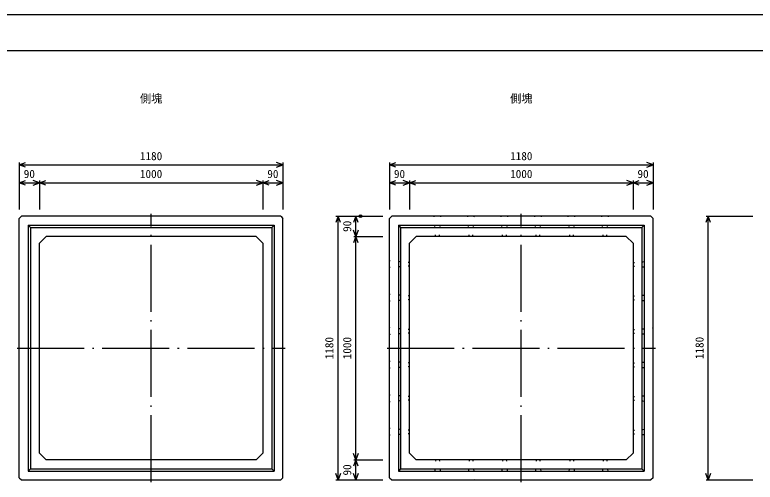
# Model space of a CAD drawing. Units: millimetres, scale not verified. Extents: x 12 to 21012, y 0 to 14850.
# Drawn here: x 11753 to 15066, y 5331 to 7423 of the extents above; entities that cross this region are included whole.
import ezdxf
from ezdxf.enums import TextEntityAlignment as Align

# ---------------------------------------------------------------- set-up
doc = ezdxf.new("R2010")
doc.units = ezdxf.units.MM
doc.header["$LTSCALE"] = 25
doc.header["$PDMODE"] = 32
doc.header["$PDSIZE"] = 12.5
doc.linetypes.add('DOTTED', pattern=[1.75, 0.25, -1.5])
doc.linetypes.add('LONG_DASHED_DOTTED', pattern=[15.25, 12, -1.5, 0.25, -1.5])
for name, color, linetype, lineweight in [('CENTER', 7, 'LONG_DASHED_DOTTED', 25), ('DIM', 7, 'Continuous', 25), ('OUTLINE', 3, 'Continuous', 25), ('OUTLINE2', 4, 'DOTTED', 25), ('TXT', 7, 'Continuous', 25)]:
    doc.layers.add(name, color=color, linetype=linetype, lineweight=lineweight)
doc.styles.add('ＭＳ ゴシック', font='')
doc.styles.get('ＭＳ ゴシック').set_extended_font_data('MS Gothic')

msp = doc.modelspace()

# ---------------------------------------------------------------- linework, layer by layer
at = {"layer": 'CENTER'}
for p, q in [((12362.59, 5331.14), (12362.59, 6532.64)), ((14019.33, 5331.14), (14019.33, 6532.64)), ((11762.59, 5931.14), (12962.59, 5931.14)), ((13419.33, 5931.14), (14619.33, 5931.14))]:
    msp.add_line(p, q, dxfattribs=at)
at = {"layer": 'DIM'}
for p, q in [((11772.59, 6751.13), (11800.78, 6761.39)), ((11772.59, 6761.13), (11772.59, 6551.13)), ((12952.59, 6751.13), (12924.4, 6761.39)), ((12952.59, 6761.13), (12952.59, 6551.13)), ((13429.33, 6751.13), (13457.52, 6761.39)), ((13429.33, 6761.13), (13429.33, 6551.13)), ((14609.33, 6751.13), (14581.14, 6761.39)), ((14609.33, 6761.13), (14609.33, 6551.13)), ((11772.59, 6751.13), (12952.59, 6751.13)), ((11800.78, 6740.87), (11772.59, 6751.13)), ((12924.4, 6740.87), (12952.59, 6751.13)), ((13429.33, 6751.13), (14609.33, 6751.13)), ((13457.52, 6740.87), (13429.33, 6751.13)), ((14581.14, 6740.87), (14609.33, 6751.13)), ((11772.59, 6671.13), (11800.78, 6681.39)), ((11772.59, 6671.13), (11862.59, 6671.13)), ((11800.78, 6660.87), (11772.59, 6671.13)), ((11862.59, 6671.13), (11834.4, 6681.39)), ((11834.4, 6660.87), (11862.59, 6671.13)), ((11862.59, 6671.13), (11890.78, 6681.39)), ((11862.59, 6681.13), (11862.59, 6551.13)), ((11862.59, 6671.13), (12862.59, 6671.13)), ((11890.78, 6660.87), (11862.59, 6671.13)), ((12862.59, 6671.13), (12834.4, 6681.39)), ((12834.4, 6660.87), (12862.59, 6671.13)), ((12862.59, 6671.13), (12890.78, 6681.39)), ((12862.59, 6681.13), (12862.59, 6551.13)), ((12862.59, 6671.13), (12952.59, 6671.13)), ((12890.78, 6660.87), (12862.59, 6671.13)), ((12952.59, 6671.13), (12924.4, 6681.39)), ((12924.4, 6660.87), (12952.59, 6671.13)), ((13429.33, 6671.13), (13457.52, 6681.39)), ((13429.33, 6671.13), (13519.33, 6671.13)), ((13457.52, 6660.87), (13429.33, 6671.13)), ((13519.33, 6671.13), (13491.14, 6681.39)), ((13491.14, 6660.87), (13519.33, 6671.13)), ((13519.33, 6671.13), (13547.52, 6681.39)), ((13519.33, 6681.13), (13519.33, 6551.13)), ((13519.33, 6671.13), (14519.33, 6671.13)), ((13547.52, 6660.87), (13519.33, 6671.13)), ((14519.33, 6671.13), (14491.14, 6681.39)), ((14491.14, 6660.87), (14519.33, 6671.13)), ((14519.33, 6671.13), (14547.52, 6681.39)), ((14519.33, 6681.13), (14519.33, 6551.13)), ((14519.33, 6671.13), (14609.33, 6671.13)), ((14547.52, 6660.87), (14519.33, 6671.13)), ((14609.33, 6671.13), (14581.14, 6681.39)), ((14581.14, 6660.87), (14609.33, 6671.13)), ((13199.32, 6521.14), (13189.06, 6492.95)), ((13189.32, 6521.14), (13399.32, 6521.14)), ((13199.32, 5341.14), (13199.32, 6521.14)), ((13209.58, 6492.95), (13199.32, 6521.14)), ((13279.32, 6521.14), (13269.06, 6492.95)), ((13279.32, 6431.14), (13279.32, 6521.14)), ((13289.58, 6492.95), (13279.32, 6521.14)), ((14856.06, 6521.89), (14845.8, 6493.7)), ((14846.06, 6521.89), (15056.06, 6521.89)), ((14856.06, 5341.89), (14856.06, 6521.89)), ((14866.32, 6493.7), (14856.06, 6521.89)), ((13279.32, 6431.14), (13269.06, 6459.33)), ((13279.32, 6431.14), (13269.06, 6402.95)), ((13269.32, 6431.14), (13399.32, 6431.14)), ((13289.58, 6459.33), (13279.32, 6431.14)), ((13279.32, 5431.14), (13279.32, 6431.14)), ((13289.58, 6402.95), (13279.32, 6431.14)), ((13279.32, 5431.14), (13269.06, 5459.33)), ((13289.58, 5459.33), (13279.32, 5431.14)), ((13279.32, 5431.14), (13269.06, 5402.95)), ((13269.32, 5431.14), (13399.32, 5431.14)), ((13279.32, 5341.14), (13279.32, 5431.14)), ((13289.58, 5402.95), (13279.32, 5431.14)), ((13199.32, 5341.14), (13189.06, 5369.33)), ((13209.58, 5369.33), (13199.32, 5341.14)), ((13279.32, 5341.14), (13269.06, 5369.33)), ((13289.58, 5369.33), (13279.32, 5341.14)), ((14856.06, 5341.89), (14845.8, 5370.08)), ((14866.32, 5370.08), (14856.06, 5341.89)), ((13189.32, 5341.14), (13399.32, 5341.14)), ((14846.06, 5341.89), (15056.06, 5341.89))]:
    msp.add_line(p, q, dxfattribs=at)
at = {"layer": 'OUTLINE'}
for p, q in [((11772.59, 6511.13), (11782.59, 6521.13)), ((11772.59, 5351.14), (11772.59, 6511.13)), ((12942.59, 6521.13), (11782.59, 6521.13)), ((12942.59, 6521.13), (12952.59, 6511.13)), ((12952.59, 5351.14), (12952.59, 6511.13)), ((13429.33, 6511.13), (13439.33, 6521.13)), ((13429.33, 5351.14), (13429.33, 6511.13)), ((14599.33, 6521.13), (13439.33, 6521.13)), ((14599.33, 6521.13), (14609.33, 6511.13)), ((14609.33, 5351.14), (14609.33, 6511.13)), ((11812.59, 6481.14), (11812.59, 5381.14)), ((11812.59, 6481.14), (12912.59, 6481.14)), ((11812.59, 6481.14), (11822.59, 6471.14)), ((11822.59, 6471.14), (11822.59, 5391.14)), ((11822.59, 6471.14), (12902.59, 6471.14)), ((12902.59, 6471.14), (12912.59, 6481.14)), ((12902.59, 6471.14), (12902.59, 5391.14)), ((12912.59, 6481.14), (12912.59, 5381.14)), ((13469.33, 6481.14), (13469.33, 5381.14)), ((13469.33, 6481.14), (14569.33, 6481.14)), ((13469.33, 6481.14), (13479.33, 6471.14)), ((13479.33, 6471.14), (13479.33, 5391.14)), ((13479.33, 6471.14), (14559.33, 6471.14)), ((14559.33, 6471.14), (14569.33, 6481.14)), ((14559.33, 6471.14), (14559.33, 5391.14)), ((14569.33, 6481.14), (14569.33, 5381.14)), ((11862.59, 6401.14), (11892.59, 6431.14)), ((12832.59, 6431.14), (11892.59, 6431.14)), ((12862.59, 6401.14), (12832.59, 6431.14)), ((13519.33, 6401.14), (13549.33, 6431.14)), ((14489.33, 6431.14), (13549.33, 6431.14)), ((14519.33, 6401.14), (14489.33, 6431.14)), ((11862.59, 5461.14), (11862.59, 6401.14)), ((12862.59, 6401.14), (12862.59, 5461.14)), ((13519.33, 5461.14), (13519.33, 6401.14)), ((14519.33, 6401.14), (14519.33, 5461.14)), ((11862.59, 5461.14), (11892.59, 5431.14)), ((12832.59, 5431.14), (12862.59, 5461.14)), ((13519.33, 5461.14), (13549.33, 5431.14)), ((14489.33, 5431.14), (14519.33, 5461.14)), ((12832.59, 5431.14), (11892.59, 5431.14)), ((14489.33, 5431.14), (13549.33, 5431.14)), ((11822.59, 5391.14), (11812.59, 5381.14)), ((11812.59, 5381.14), (12912.59, 5381.14)), ((11822.59, 5391.14), (12902.59, 5391.14)), ((12902.59, 5391.14), (12912.59, 5381.14)), ((13479.33, 5391.14), (13469.33, 5381.14)), ((13469.33, 5381.14), (14569.33, 5381.14)), ((13479.33, 5391.14), (14559.33, 5391.14)), ((14559.33, 5391.14), (14569.33, 5381.14)), ((11772.59, 5351.14), (11782.59, 5341.14)), ((11782.59, 5341.14), (12942.59, 5341.14)), ((12952.59, 5351.14), (12942.59, 5341.14)), ((13429.33, 5351.14), (13439.33, 5341.14)), ((13439.33, 5341.14), (14599.33, 5341.14)), ((14609.33, 5351.14), (14599.33, 5341.14))]:
    msp.add_line(p, q, dxfattribs=at)
msp.add_point((13299.34, 6521.14), dxfattribs=at)
at = {"layer": 'OUTLINE2'}
for p, q in [((13636.33, 6431.14), (13629.33, 6521.14)), ((13652.33, 6431.14), (13659.33, 6521.14)), ((13786.33, 6431.14), (13779.33, 6521.14)), ((13802.33, 6431.14), (13809.33, 6521.14)), ((13936.33, 6431.14), (13929.33, 6521.14)), ((13952.33, 6431.14), (13959.33, 6521.14)), ((14086.33, 6431.14), (14079.33, 6521.14)), ((14102.33, 6431.14), (14109.33, 6521.14)), ((14236.33, 6431.14), (14229.33, 6521.14)), ((14252.33, 6431.14), (14259.33, 6521.14)), ((14386.33, 6431.14), (14379.33, 6521.14)), ((14402.33, 6431.14), (14409.33, 6521.14)), ((13519.33, 6314.14), (13429.33, 6321.14)), ((13519.33, 6298.14), (13429.33, 6291.14)), ((14519.33, 6314.14), (14609.33, 6321.14)), ((14519.33, 6298.14), (14609.33, 6291.14)), ((13519.33, 6164.14), (13429.33, 6171.14)), ((14519.33, 6164.14), (14609.33, 6171.14)), ((13519.33, 6148.14), (13429.33, 6141.14)), ((14519.33, 6148.14), (14609.33, 6141.14)), ((13519.33, 6014.14), (13429.33, 6021.14)), ((13519.33, 5998.14), (13429.33, 5991.14)), ((14519.33, 6014.14), (14609.33, 6021.14)), ((14519.33, 5998.14), (14609.33, 5991.14)), ((13519.33, 5864.14), (13429.33, 5871.14)), ((14519.33, 5864.14), (14609.33, 5871.14)), ((13519.33, 5848.14), (13429.33, 5841.14)), ((14519.33, 5848.14), (14609.33, 5841.14)), ((13519.33, 5714.14), (13429.33, 5721.14)), ((14519.33, 5714.14), (14609.33, 5721.14)), ((13519.33, 5698.14), (13429.33, 5691.14)), ((14519.33, 5698.14), (14609.33, 5691.14)), ((13519.33, 5564.14), (13429.33, 5571.14)), ((14519.33, 5564.14), (14609.33, 5571.14)), ((13519.33, 5548.14), (13429.33, 5541.14)), ((14519.33, 5548.14), (14609.33, 5541.14)), ((13636.33, 5431.14), (13629.33, 5341.14)), ((13652.33, 5431.14), (13659.33, 5341.14)), ((13786.33, 5431.14), (13779.33, 5341.14)), ((13802.33, 5431.14), (13809.33, 5341.14)), ((13936.33, 5431.14), (13929.33, 5341.14)), ((13952.33, 5431.14), (13959.33, 5341.14)), ((14086.33, 5431.14), (14079.33, 5341.14)), ((14102.33, 5431.14), (14109.33, 5341.14)), ((14236.33, 5431.14), (14229.33, 5341.14)), ((14252.33, 5431.14), (14259.33, 5341.14)), ((14386.33, 5431.14), (14379.33, 5341.14)), ((14402.33, 5431.14), (14409.33, 5341.14))]:
    msp.add_line(p, q, dxfattribs=at)
at = {"layer": 'TXT'}
for p, q in [((18762.5, 7422.57), (9362.5, 7422.57)), ((9362.5, 7262.57), (18762.5, 7262.57))]:
    msp.add_line(p, q, dxfattribs=at)

# ---------------------------------------------------------------- texts
at = {"layer": 'DIM', "style": 'ＭＳ ゴシック'}
for s, p in [('1180', (12312.59, 6761.13)), ('1180', (13969.33, 6761.13)), ('90', (11792.59, 6681.13)), ('1000', (12312.59, 6681.13)), ('90', (12882.59, 6681.13)), ('90', (13449.33, 6681.13)), ('1000', (13969.33, 6681.13)), ('90', (14539.33, 6681.13))]:
    msp.add_text(s, height=36.66, dxfattribs=at).set_placement(p, align=Align.BOTTOM_LEFT)
for s, p in [('90', (13269.32, 6451.14)), ('1180', (13189.32, 5881.14)), ('1000', (13269.32, 5881.14)), ('1180', (14846.06, 5881.89)), ('90', (13269.32, 5361.14))]:
    msp.add_text(s, height=36.66, rotation=90, dxfattribs=at).set_placement(p, align=Align.BOTTOM_LEFT)
at = {"layer": 'TXT', "style": 'ＭＳ ゴシック'}
for p in [(12312.59, 7018.45), (13969.33, 7018.45)]:
    msp.add_text('側塊', height=36.66, dxfattribs=at).set_placement(p, align=Align.BOTTOM_LEFT)

doc.saveas('drawing.dxf')
